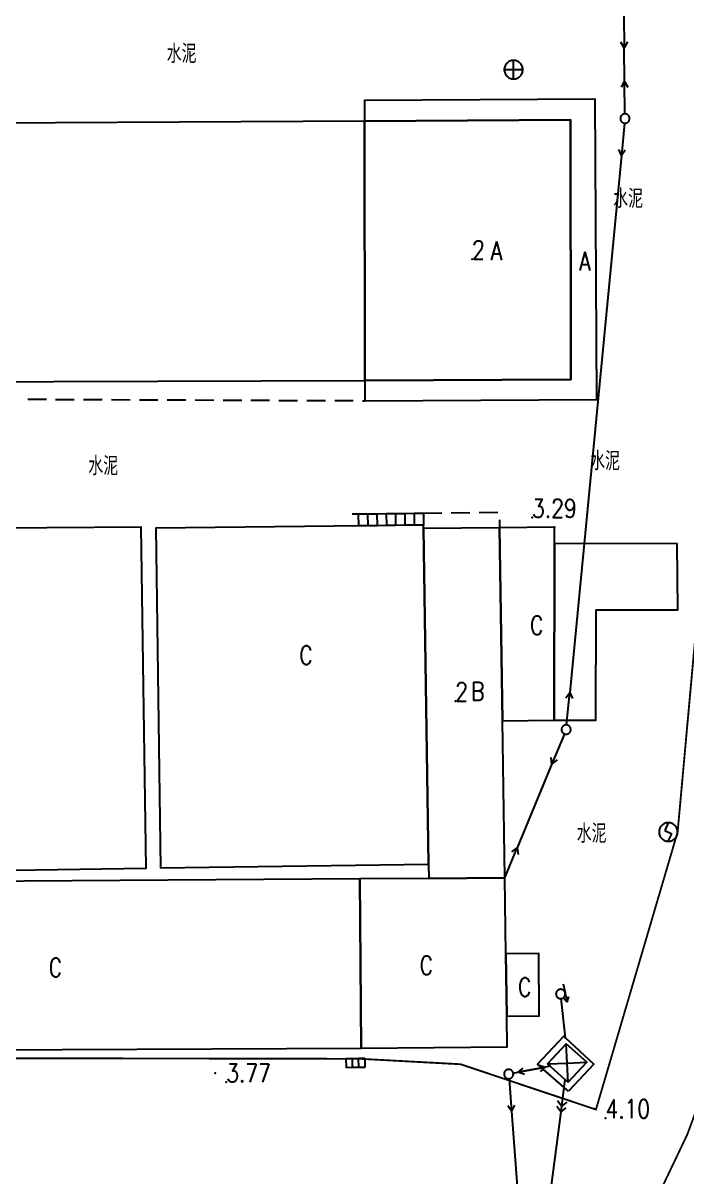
# Model space of a CAD drawing. Extents: x 500064 to 501389, y 2542464 to 2545400.
# Drawn here: x 500835.2 to 500870.9, y 2543049.7 to 2543111.8 of the extents above; entities that cross this region are included whole.
import ezdxf

# ---------------------------------------------------------------- set-up
doc = ezdxf.new("R2010")
doc.units = 0
doc.header["$LTSCALE"] = 0.5
doc.linetypes.add('CENTER', pattern=[50.8, 31.75, -6.35, 6.35, -6.35])
doc.layers.add('地形图', color=8, linetype='CONTINUOUS')
doc.styles.add('HZ', font='romans.shx', dxfattribs={"width": 0.8, "bigfont": 'hztxt.shx'})

msp = doc.modelspace()

# ---------------------------------------------------------------- linework, layer by layer
at = {"layer": '地形图', "linetype": 'Continuous', "const_width": 0.1}
for points in [[(500667.086, 2543067.802), (500671.164, 2543067.622), (500701.342, 2543066.147), (500776.595, 2543062.722), (500799.805, 2543061.735), (500803.564, 2543059.778), (500821.423, 2543056.131), (500853.3, 2543056.079), (500858.689, 2543055.787), (500865.966, 2543053.35), (500870.357, 2543068.279), (500871.832, 2543084.568), (500873.555, 2543109.732), (500873.767, 2543122.87), (500871.505, 2543174.385), (500869.9, 2543231.392), (500861.967, 2543231.689)], [(500850.517, 2543005.948), (500853.029, 2543012.401), (500853.119, 2543012.632), (500855.767, 2543019.898), (500866.887, 2543043.639), (500870.881, 2543052.018), (500875.567, 2543064.709), (500877.172, 2543074.102), (500877.457, 2543075.769), (500878.553, 2543089.964), (500879.152, 2543132.117), (500876.635, 2543182.176), (500875.783, 2543196.785), (500880.942, 2543198.414), (500929.447, 2543199.555), (500953.948, 2543200.504), (500963.999, 2543201.539), (500971.892, 2543201.528)]]:
    msp.add_lwpolyline(points, dxfattribs=at)
at = {"layer": '地形图'}
for points in [[(500867.472, 2543112.22), (500867.489, 2543110.47)], [(500867.489, 2543110.47), (500867.31, 2543110.774)], [(500867.663, 2543110.778), (500867.489, 2543110.47)], [(500867.507, 2543108.66), (500867.489, 2543110.47)], [(500861.537, 2543108.789), (500861.589, 2543108.792), (500861.641, 2543108.8), (500861.691, 2543108.813), (500861.74, 2543108.832), (500861.787, 2543108.856), (500861.831, 2543108.884), (500861.871, 2543108.917), (500861.908, 2543108.954), (500861.941, 2543108.995), (500861.97, 2543109.039), (500861.994, 2543109.086), (500862.012, 2543109.134), (500862.026, 2543109.185), (500862.034, 2543109.237), (500862.037, 2543109.289), (500862.034, 2543109.341), (500862.026, 2543109.393), (500862.012, 2543109.444), (500861.994, 2543109.492), (500861.97, 2543109.539), (500861.941, 2543109.583), (500861.908, 2543109.624), (500861.871, 2543109.661), (500861.831, 2543109.693), (500861.787, 2543109.722), (500861.74, 2543109.746), (500861.691, 2543109.765), (500861.641, 2543109.778), (500861.589, 2543109.786), (500861.537, 2543109.789), (500861.484, 2543109.786), (500861.433, 2543109.778), (500861.382, 2543109.765), (500861.333, 2543109.746), (500861.287, 2543109.722), (500861.243, 2543109.693), (500861.202, 2543109.661), (500861.165, 2543109.624), (500861.132, 2543109.583), (500861.104, 2543109.539), (500861.08, 2543109.492), (500861.061, 2543109.444), (500861.048, 2543109.393), (500861.039, 2543109.341), (500861.037, 2543109.289), (500861.039, 2543109.237), (500861.048, 2543109.185), (500861.061, 2543109.134), (500861.08, 2543109.086), (500861.104, 2543109.039), (500861.132, 2543108.995), (500861.165, 2543108.954), (500861.202, 2543108.917), (500861.243, 2543108.884), (500861.287, 2543108.856), (500861.333, 2543108.832), (500861.382, 2543108.813), (500861.433, 2543108.8), (500861.484, 2543108.792), (500861.537, 2543108.789)], [(500861.037, 2543109.289), (500861.537, 2543109.289), (500862.037, 2543109.289)], [(500861.537, 2543108.789), (500861.537, 2543109.289), (500861.537, 2543109.789)], [(500867.334, 2543108.352), (500867.507, 2543108.66)], [(500867.525, 2543106.91), (500867.507, 2543108.66)], [(500867.507, 2543108.66), (500867.687, 2543108.356)], [(500867.527, 2543106.41), (500867.543, 2543106.41), (500867.559, 2543106.412), (500867.574, 2543106.414), (500867.589, 2543106.418), (500867.605, 2543106.422), (500867.619, 2543106.428), (500867.634, 2543106.434), (500867.648, 2543106.441), (500867.661, 2543106.449), (500867.674, 2543106.458), (500867.687, 2543106.467), (500867.698, 2543106.478), (500867.71, 2543106.489), (500867.72, 2543106.501), (500867.73, 2543106.513), (500867.738, 2543106.526), (500867.746, 2543106.54), (500867.753, 2543106.554), (500867.76, 2543106.568), (500867.765, 2543106.583), (500867.769, 2543106.598), (500867.773, 2543106.613), (500867.775, 2543106.629), (500867.777, 2543106.644), (500867.777, 2543106.66), (500867.777, 2543106.676), (500867.775, 2543106.691), (500867.773, 2543106.707), (500867.769, 2543106.722), (500867.765, 2543106.737), (500867.76, 2543106.752), (500867.753, 2543106.766), (500867.746, 2543106.78), (500867.738, 2543106.794), (500867.73, 2543106.807), (500867.72, 2543106.819), (500867.71, 2543106.831), (500867.698, 2543106.842), (500867.687, 2543106.853), (500867.674, 2543106.862), (500867.661, 2543106.871), (500867.648, 2543106.879), (500867.634, 2543106.886), (500867.619, 2543106.892), (500867.605, 2543106.898), (500867.589, 2543106.902), (500867.574, 2543106.906), (500867.559, 2543106.908), (500867.543, 2543106.91), (500867.527, 2543106.91), (500867.525, 2543106.91), (500867.512, 2543106.91), (500867.496, 2543106.908), (500867.48, 2543106.906), (500867.465, 2543106.902), (500867.45, 2543106.898), (500867.435, 2543106.892), (500867.421, 2543106.886), (500867.407, 2543106.879), (500867.393, 2543106.871), (500867.38, 2543106.862), (500867.368, 2543106.853), (500867.356, 2543106.842), (500867.345, 2543106.831), (500867.335, 2543106.819), (500867.325, 2543106.807), (500867.316, 2543106.794), (500867.308, 2543106.78), (500867.301, 2543106.766), (500867.295, 2543106.752), (500867.29, 2543106.737), (500867.285, 2543106.722), (500867.282, 2543106.707), (500867.279, 2543106.691), (500867.278, 2543106.676), (500867.277, 2543106.66), (500867.278, 2543106.644), (500867.279, 2543106.629), (500867.282, 2543106.613), (500867.285, 2543106.598), (500867.29, 2543106.583), (500867.295, 2543106.568), (500867.301, 2543106.554), (500867.308, 2543106.54), (500867.316, 2543106.526), (500867.325, 2543106.513), (500867.335, 2543106.501), (500867.345, 2543106.489), (500867.356, 2543106.478), (500867.368, 2543106.467), (500867.38, 2543106.458), (500867.393, 2543106.449), (500867.407, 2543106.441), (500867.421, 2543106.434), (500867.435, 2543106.428), (500867.45, 2543106.422), (500867.465, 2543106.418), (500867.48, 2543106.414), (500867.496, 2543106.412), (500867.503, 2543106.411), (500867.512, 2543106.41), (500867.527, 2543106.41)], [(500867.503, 2543106.411), (500867.336, 2543104.669)], [(500867.336, 2543104.669), (500867.189, 2543104.991)], [(500867.541, 2543104.957), (500867.336, 2543104.669)], [(500867.336, 2543104.669), (500864.556, 2543075.782)], [(500835.421, 2543091.559), (500836.421, 2543091.555)], [(500836.921, 2543091.553), (500837.921, 2543091.548)], [(500838.421, 2543091.546), (500839.421, 2543091.542)], [(500839.921, 2543091.54), (500840.921, 2543091.535)], [(500841.421, 2543091.533), (500842.421, 2543091.529)], [(500842.921, 2543091.527), (500843.921, 2543091.523)], [(500844.421, 2543091.52), (500845.421, 2543091.516)], [(500845.921, 2543091.514), (500846.921, 2543091.51)], [(500847.421, 2543091.507), (500848.421, 2543091.503)], [(500848.921, 2543091.501), (500849.921, 2543091.497)], [(500850.421, 2543091.494), (500851.421, 2543091.49)], [(500851.921, 2543091.488), (500852.921, 2543091.484)], [(500853.421, 2543091.482), (500853.546, 2543091.481)], [(500852.862, 2543085.391), (500853.19, 2543085.394), (500853.69, 2543085.399), (500854.19, 2543085.404), (500854.69, 2543085.409), (500855.19, 2543085.414), (500855.69, 2543085.419), (500856.19, 2543085.424), (500856.69, 2543085.429)], [(500853.19, 2543085.394), (500853.197, 2543084.742)], [(500853.69, 2543085.399), (500853.697, 2543084.749)], [(500854.19, 2543085.404), (500854.197, 2543084.757)], [(500854.69, 2543085.409), (500854.698, 2543084.764)], [(500855.19, 2543085.414), (500855.198, 2543084.772)], [(500855.69, 2543085.419), (500855.698, 2543084.779)], [(500856.19, 2543085.424), (500856.198, 2543084.787)], [(500856.69, 2543085.429), (500857.69, 2543085.444)], [(500856.69, 2543085.429), (500856.699, 2543084.794)], [(500858.19, 2543085.451), (500859.19, 2543085.466)], [(500859.69, 2543085.473), (500860.69, 2543085.488)], [(500860.774, 2543085.07), (500860.781, 2543084.64)], [(500856.699, 2543084.794), (500856.198, 2543084.787), (500855.698, 2543084.779), (500855.198, 2543084.772), (500854.698, 2543084.764), (500854.197, 2543084.757), (500853.697, 2543084.749), (500853.197, 2543084.742), (500852.868, 2543084.737)], [(500864.351, 2543075.495), (500864.556, 2543075.782)], [(500864.389, 2543074.04), (500864.556, 2543075.782)], [(500864.556, 2543075.782), (500864.703, 2543075.461)], [(500864.365, 2543073.542), (500864.38, 2543073.542), (500864.396, 2543073.544), (500864.412, 2543073.546), (500864.427, 2543073.549), (500864.442, 2543073.554), (500864.457, 2543073.559), (500864.471, 2543073.565), (500864.485, 2543073.573), (500864.499, 2543073.581), (500864.512, 2543073.589), (500864.524, 2543073.599), (500864.536, 2543073.609), (500864.547, 2543073.621), (500864.557, 2543073.632), (500864.567, 2543073.645), (500864.576, 2543073.658), (500864.584, 2543073.671), (500864.591, 2543073.685), (500864.597, 2543073.7), (500864.603, 2543073.714), (500864.607, 2543073.729), (500864.61, 2543073.745), (500864.613, 2543073.76), (500864.614, 2543073.776), (500864.615, 2543073.792), (500864.614, 2543073.807), (500864.613, 2543073.823), (500864.61, 2543073.838), (500864.607, 2543073.854), (500864.603, 2543073.869), (500864.597, 2543073.884), (500864.591, 2543073.898), (500864.584, 2543073.912), (500864.576, 2543073.926), (500864.567, 2543073.939), (500864.557, 2543073.951), (500864.547, 2543073.963), (500864.536, 2543073.974), (500864.524, 2543073.984), (500864.512, 2543073.994), (500864.499, 2543074.003), (500864.485, 2543074.011), (500864.471, 2543074.018), (500864.457, 2543074.024), (500864.442, 2543074.029), (500864.427, 2543074.034), (500864.412, 2543074.037), (500864.396, 2543074.04), (500864.389, 2543074.04), (500864.38, 2543074.041), (500864.365, 2543074.042), (500864.349, 2543074.041), (500864.333, 2543074.04), (500864.318, 2543074.037), (500864.303, 2543074.034), (500864.287, 2543074.029), (500864.273, 2543074.024), (500864.258, 2543074.018), (500864.244, 2543074.011), (500864.231, 2543074.003), (500864.218, 2543073.994), (500864.205, 2543073.984), (500864.194, 2543073.974), (500864.182, 2543073.963), (500864.172, 2543073.951), (500864.162, 2543073.939), (500864.154, 2543073.926), (500864.146, 2543073.912), (500864.139, 2543073.898), (500864.132, 2543073.884), (500864.127, 2543073.869), (500864.123, 2543073.854), (500864.119, 2543073.838), (500864.117, 2543073.823), (500864.115, 2543073.807), (500864.115, 2543073.792), (500864.115, 2543073.776), (500864.117, 2543073.76), (500864.119, 2543073.745), (500864.123, 2543073.729), (500864.127, 2543073.714), (500864.132, 2543073.7), (500864.139, 2543073.685), (500864.146, 2543073.671), (500864.154, 2543073.658), (500864.162, 2543073.645), (500864.172, 2543073.632), (500864.182, 2543073.621), (500864.194, 2543073.609), (500864.205, 2543073.599), (500864.218, 2543073.589), (500864.231, 2543073.581), (500864.244, 2543073.573), (500864.258, 2543073.565), (500864.269, 2543073.561), (500864.273, 2543073.559), (500864.287, 2543073.554), (500864.303, 2543073.549), (500864.318, 2543073.546), (500864.333, 2543073.544), (500864.349, 2543073.542), (500864.365, 2543073.542)], [(500864.269, 2543073.561), (500863.6, 2543071.944)], [(500863.6, 2543071.944), (500863.554, 2543072.294)], [(500863.88, 2543072.159), (500863.6, 2543071.944)], [(500863.6, 2543071.944), (500861.73, 2543067.426)], [(500869.857, 2543067.779), (500869.909, 2543067.781), (500869.961, 2543067.79), (500870.012, 2543067.803), (500870.06, 2543067.822), (500870.107, 2543067.846), (500870.151, 2543067.874), (500870.192, 2543067.907), (500870.229, 2543067.944), (500870.262, 2543067.985), (500870.29, 2543068.029), (500870.314, 2543068.075), (500870.333, 2543068.124), (500870.346, 2543068.175), (500870.354, 2543068.227), (500870.357, 2543068.279), (500870.354, 2543068.331), (500870.346, 2543068.383), (500870.333, 2543068.433), (500870.314, 2543068.482), (500870.29, 2543068.529), (500870.262, 2543068.573), (500870.229, 2543068.613), (500870.192, 2543068.65), (500870.151, 2543068.683), (500870.107, 2543068.712), (500870.06, 2543068.736), (500870.012, 2543068.754), (500869.961, 2543068.768), (500869.909, 2543068.776), (500869.857, 2543068.779), (500869.805, 2543068.776), (500869.753, 2543068.768), (500869.703, 2543068.754), (500869.654, 2543068.736), (500869.607, 2543068.712), (500869.563, 2543068.683), (500869.523, 2543068.65), (500869.486, 2543068.613), (500869.453, 2543068.573), (500869.424, 2543068.529), (500869.4, 2543068.482), (500869.382, 2543068.433), (500869.368, 2543068.383), (500869.36, 2543068.331), (500869.357, 2543068.279), (500869.36, 2543068.227), (500869.368, 2543068.175), (500869.382, 2543068.124), (500869.4, 2543068.075), (500869.424, 2543068.029), (500869.453, 2543067.985), (500869.486, 2543067.944), (500869.523, 2543067.907), (500869.563, 2543067.874), (500869.607, 2543067.846), (500869.654, 2543067.822), (500869.703, 2543067.803), (500869.753, 2543067.79), (500869.805, 2543067.781), (500869.857, 2543067.779)], [(500869.857, 2543068.779), (500869.666, 2543068.368)], [(500869.666, 2543068.368), (500870.048, 2543068.19)], [(500869.857, 2543067.779), (500870.048, 2543068.19)], [(500861.06, 2543065.809), (500861.73, 2543067.426)], [(500861.449, 2543067.211), (500861.73, 2543067.426)], [(500861.73, 2543067.426), (500861.776, 2543067.076)], [(500864.067, 2543059.319), (500864.083, 2543059.32), (500864.093, 2543059.32), (500864.095, 2543059.321), (500864.098, 2543059.321), (500864.114, 2543059.324), (500864.119, 2543059.324), (500864.129, 2543059.327), (500864.144, 2543059.331), (500864.159, 2543059.337), (500864.169, 2543059.341), (500864.173, 2543059.343), (500864.187, 2543059.35), (500864.192, 2543059.352), (500864.201, 2543059.358), (500864.209, 2543059.363), (500864.214, 2543059.366), (500864.226, 2543059.377), (500864.234, 2543059.383), (500864.238, 2543059.387), (500864.249, 2543059.398), (500864.253, 2543059.402), (500864.259, 2543059.41), (500864.269, 2543059.422), (500864.278, 2543059.435), (500864.283, 2543059.444), (500864.286, 2543059.448), (500864.293, 2543059.462), (500864.295, 2543059.467), (500864.299, 2543059.477), (500864.305, 2543059.491), (500864.309, 2543059.507), (500864.311, 2543059.517), (500864.312, 2543059.522), (500864.315, 2543059.537), (500864.316, 2543059.543), (500864.316, 2543059.553), (500864.317, 2543059.569), (500864.316, 2543059.584), (500864.316, 2543059.595), (500864.315, 2543059.6), (500864.312, 2543059.616), (500864.312, 2543059.621), (500864.309, 2543059.631), (500864.305, 2543059.646), (500864.299, 2543059.661), (500864.295, 2543059.67), (500864.293, 2543059.675), (500864.286, 2543059.689), (500864.283, 2543059.694), (500864.278, 2543059.703), (500864.269, 2543059.716), (500864.259, 2543059.728), (500864.253, 2543059.736), (500864.249, 2543059.74), (500864.238, 2543059.751), (500864.234, 2543059.754), (500864.226, 2543059.761), (500864.214, 2543059.771), (500864.201, 2543059.779), (500864.192, 2543059.785), (500864.187, 2543059.788), (500864.173, 2543059.795), (500864.169, 2543059.797), (500864.159, 2543059.801), (500864.144, 2543059.807), (500864.129, 2543059.81), (500864.119, 2543059.813), (500864.114, 2543059.814), (500864.098, 2543059.816), (500864.093, 2543059.817), (500864.083, 2543059.818), (500864.067, 2543059.819), (500864.051, 2543059.818), (500864.041, 2543059.817), (500864.036, 2543059.816), (500864.02, 2543059.814), (500864.015, 2543059.813), (500864.005, 2543059.81), (500863.99, 2543059.807), (500863.975, 2543059.801), (500863.966, 2543059.797), (500863.961, 2543059.795), (500863.947, 2543059.788), (500863.942, 2543059.785), (500863.933, 2543059.779), (500863.92, 2543059.771), (500863.908, 2543059.761), (500863.9, 2543059.754), (500863.896, 2543059.751), (500863.885, 2543059.74), (500863.882, 2543059.736), (500863.875, 2543059.728), (500863.865, 2543059.716), (500863.856, 2543059.703), (500863.851, 2543059.694), (500863.848, 2543059.689), (500863.841, 2543059.675), (500863.839, 2543059.67), (500863.835, 2543059.661), (500863.829, 2543059.646), (500863.825, 2543059.631), (500863.823, 2543059.621), (500863.822, 2543059.616), (500863.819, 2543059.6), (500863.819, 2543059.595), (500863.818, 2543059.584), (500863.817, 2543059.569), (500863.818, 2543059.553), (500863.819, 2543059.543), (500863.82, 2543059.537), (500863.822, 2543059.522), (500863.823, 2543059.517), (500863.825, 2543059.507), (500863.829, 2543059.491), (500863.835, 2543059.477), (500863.839, 2543059.467), (500863.841, 2543059.462), (500863.848, 2543059.448), (500863.851, 2543059.444), (500863.856, 2543059.435), (500863.865, 2543059.422), (500863.875, 2543059.41), (500863.881, 2543059.402), (500863.885, 2543059.398), (500863.896, 2543059.387), (500863.9, 2543059.383), (500863.908, 2543059.377), (500863.92, 2543059.366), (500863.933, 2543059.358), (500863.942, 2543059.352), (500863.947, 2543059.35), (500863.961, 2543059.343), (500863.966, 2543059.341), (500863.975, 2543059.337), (500863.99, 2543059.331), (500864.005, 2543059.327), (500864.015, 2543059.324), (500864.02, 2543059.324), (500864.036, 2543059.321), (500864.041, 2543059.32), (500864.051, 2543059.32), (500864.067, 2543059.319)], [(500864.067, 2543059.319), (500864.083, 2543059.32), (500864.093, 2543059.32), (500864.095, 2543059.321), (500864.098, 2543059.321), (500864.114, 2543059.324), (500864.119, 2543059.324), (500864.129, 2543059.327), (500864.144, 2543059.331), (500864.159, 2543059.337), (500864.169, 2543059.341), (500864.173, 2543059.343), (500864.187, 2543059.35), (500864.192, 2543059.352), (500864.201, 2543059.358), (500864.209, 2543059.363), (500864.214, 2543059.366), (500864.226, 2543059.377), (500864.234, 2543059.383), (500864.238, 2543059.387), (500864.249, 2543059.398), (500864.253, 2543059.402), (500864.259, 2543059.41), (500864.269, 2543059.422), (500864.278, 2543059.435), (500864.283, 2543059.444), (500864.286, 2543059.448), (500864.293, 2543059.462), (500864.295, 2543059.467), (500864.299, 2543059.477), (500864.305, 2543059.491), (500864.309, 2543059.507), (500864.311, 2543059.517), (500864.312, 2543059.522), (500864.315, 2543059.537), (500864.316, 2543059.543), (500864.316, 2543059.553), (500864.317, 2543059.569), (500864.316, 2543059.584), (500864.316, 2543059.595), (500864.315, 2543059.6), (500864.312, 2543059.616), (500864.312, 2543059.621), (500864.309, 2543059.631), (500864.305, 2543059.646), (500864.299, 2543059.661), (500864.295, 2543059.67), (500864.293, 2543059.675), (500864.286, 2543059.689), (500864.283, 2543059.694), (500864.278, 2543059.703), (500864.269, 2543059.716), (500864.259, 2543059.728), (500864.253, 2543059.736), (500864.249, 2543059.74), (500864.238, 2543059.751), (500864.234, 2543059.754), (500864.226, 2543059.761), (500864.214, 2543059.771), (500864.201, 2543059.779), (500864.192, 2543059.785), (500864.187, 2543059.788), (500864.173, 2543059.795), (500864.169, 2543059.797), (500864.159, 2543059.801), (500864.144, 2543059.807), (500864.129, 2543059.81), (500864.119, 2543059.813), (500864.114, 2543059.814), (500864.098, 2543059.816), (500864.093, 2543059.817), (500864.083, 2543059.818), (500864.067, 2543059.819), (500864.051, 2543059.818), (500864.041, 2543059.817), (500864.036, 2543059.816), (500864.02, 2543059.814), (500864.015, 2543059.813), (500864.005, 2543059.81), (500863.99, 2543059.807), (500863.975, 2543059.801), (500863.966, 2543059.797), (500863.961, 2543059.795), (500863.947, 2543059.788), (500863.942, 2543059.785), (500863.933, 2543059.779), (500863.92, 2543059.771), (500863.908, 2543059.761), (500863.9, 2543059.754), (500863.896, 2543059.751), (500863.885, 2543059.74), (500863.882, 2543059.736), (500863.875, 2543059.728), (500863.865, 2543059.716), (500863.856, 2543059.703), (500863.851, 2543059.694), (500863.848, 2543059.689), (500863.841, 2543059.675), (500863.839, 2543059.67), (500863.835, 2543059.661), (500863.829, 2543059.646), (500863.825, 2543059.631), (500863.823, 2543059.621), (500863.822, 2543059.616), (500863.819, 2543059.6), (500863.819, 2543059.595), (500863.818, 2543059.584), (500863.817, 2543059.569), (500863.818, 2543059.553), (500863.819, 2543059.543), (500863.82, 2543059.537), (500863.822, 2543059.522), (500863.823, 2543059.517), (500863.825, 2543059.507), (500863.829, 2543059.491), (500863.835, 2543059.477), (500863.839, 2543059.467), (500863.841, 2543059.462), (500863.848, 2543059.448), (500863.851, 2543059.444), (500863.856, 2543059.435), (500863.865, 2543059.422), (500863.875, 2543059.41), (500863.881, 2543059.402), (500863.885, 2543059.398), (500863.896, 2543059.387), (500863.9, 2543059.383), (500863.908, 2543059.377), (500863.92, 2543059.366), (500863.933, 2543059.358), (500863.942, 2543059.352), (500863.947, 2543059.35), (500863.961, 2543059.343), (500863.966, 2543059.341), (500863.975, 2543059.337), (500863.99, 2543059.331), (500864.005, 2543059.327), (500864.015, 2543059.324), (500864.02, 2543059.324), (500864.036, 2543059.321), (500864.041, 2543059.32), (500864.051, 2543059.32), (500864.067, 2543059.319)], [(500864.206, 2543060.11), (500864.309, 2543059.631), (500864.312, 2543059.621), (500864.312, 2543059.616), (500864.315, 2543059.6), (500864.316, 2543059.595), (500864.417, 2543059.133)], [(500864.339, 2543057.137), (500864.331, 2543057.208), (500864.095, 2543059.321)], [(500864.417, 2543059.133), (500864.209, 2543059.363)], [(500864.417, 2543059.133), (500864.512, 2543059.428)], [(500864.487, 2543054.336), (500864.246, 2543054.548), (500863.128, 2543055.531), (500863.056, 2543055.594), (500862.829, 2543055.794), (500864.237, 2543057.297), (500864.331, 2543057.208), (500865.847, 2543055.788), (500864.487, 2543054.336)], [(500864.467, 2543054.819), (500865.477, 2543055.899), (500864.367, 2543056.889), (500863.363, 2543055.803), (500863.503, 2543055.678), (500864.301, 2543054.967), (500864.467, 2543054.819)], [(500864.467, 2543054.819), (500864.417, 2543055.851), (500864.367, 2543056.889)], [(500852.543, 2543056.099), (500852.878, 2543056.104), (500853.208, 2543056.109), (500853.543, 2543056.115)], [(500852.551, 2543055.599), (500852.543, 2543056.099)], [(500852.886, 2543055.604), (500852.878, 2543056.104)], [(500853.216, 2543055.609), (500853.208, 2543056.109)], [(500853.543, 2543056.115), (500853.551, 2543055.615)], [(500863.363, 2543055.803), (500864.417, 2543055.851), (500865.477, 2543055.899)], [(500853.551, 2543055.615), (500853.216, 2543055.609), (500852.886, 2543055.604), (500852.551, 2543055.599)], [(500861.277, 2543055.009), (500861.293, 2543055.009), (500861.296, 2543055.009), (500861.308, 2543055.011), (500861.324, 2543055.013), (500861.339, 2543055.017), (500861.354, 2543055.021), (500861.369, 2543055.026), (500861.384, 2543055.033), (500861.398, 2543055.04), (500861.411, 2543055.048), (500861.424, 2543055.056), (500861.437, 2543055.066), (500861.448, 2543055.076), (500861.459, 2543055.088), (500861.47, 2543055.099), (500861.479, 2543055.112), (500861.488, 2543055.125), (500861.496, 2543055.138), (500861.503, 2543055.152), (500861.51, 2543055.167), (500861.515, 2543055.181), (500861.519, 2543055.197), (500861.523, 2543055.212), (500861.525, 2543055.227), (500861.527, 2543055.243), (500861.527, 2543055.259), (500861.527, 2543055.274), (500861.525, 2543055.29), (500861.523, 2543055.305), (500861.519, 2543055.321), (500861.515, 2543055.336), (500861.51, 2543055.351), (500861.503, 2543055.365), (500861.496, 2543055.379), (500861.488, 2543055.393), (500861.479, 2543055.406), (500861.47, 2543055.418), (500861.459, 2543055.43), (500861.448, 2543055.441), (500861.437, 2543055.451), (500861.424, 2543055.461), (500861.411, 2543055.47), (500861.398, 2543055.478), (500861.384, 2543055.485), (500861.369, 2543055.491), (500861.354, 2543055.496), (500861.339, 2543055.501), (500861.324, 2543055.504), (500861.308, 2543055.507), (500861.293, 2543055.508), (500861.277, 2543055.509), (500861.261, 2543055.508), (500861.246, 2543055.507), (500861.23, 2543055.504), (500861.215, 2543055.501), (500861.2, 2543055.496), (500861.185, 2543055.491), (500861.171, 2543055.485), (500861.157, 2543055.478), (500861.143, 2543055.47), (500861.13, 2543055.461), (500861.118, 2543055.451), (500861.106, 2543055.441), (500861.095, 2543055.43), (500861.085, 2543055.418), (500861.075, 2543055.406), (500861.066, 2543055.393), (500861.058, 2543055.379), (500861.051, 2543055.365), (500861.045, 2543055.351), (500861.039, 2543055.336), (500861.035, 2543055.321), (500861.032, 2543055.306), (500861.029, 2543055.29), (500861.028, 2543055.274), (500861.027, 2543055.259), (500861.028, 2543055.243), (500861.029, 2543055.227), (500861.032, 2543055.212), (500861.035, 2543055.197), (500861.039, 2543055.181), (500861.045, 2543055.167), (500861.051, 2543055.152), (500861.058, 2543055.138), (500861.066, 2543055.125), (500861.075, 2543055.112), (500861.085, 2543055.099), (500861.095, 2543055.088), (500861.106, 2543055.076), (500861.118, 2543055.066), (500861.13, 2543055.056), (500861.143, 2543055.048), (500861.157, 2543055.04), (500861.171, 2543055.033), (500861.185, 2543055.026), (500861.2, 2543055.021), (500861.215, 2543055.017), (500861.23, 2543055.013), (500861.246, 2543055.011), (500861.261, 2543055.009), (500861.277, 2543055.009)], [(500861.523, 2543055.305), (500861.783, 2543055.354), (500863.056, 2543055.594), (500863.243, 2543055.629)], [(500863.503, 2543055.678), (500863.243, 2543055.629), (500863.056, 2543055.594), (500861.783, 2543055.354)], [(500861.783, 2543055.354), (500862.052, 2543055.585)], [(500862.117, 2543055.237), (500861.783, 2543055.354)], [(500862.909, 2543055.746), (500863.243, 2543055.629)], [(500863.243, 2543055.629), (500863.128, 2543055.531), (500862.974, 2543055.399)], [(500861.296, 2543055.009), (500861.426, 2543053.264)], [(500864.301, 2543054.967), (500864.246, 2543054.548), (500864.113, 2543053.537), (500864.073, 2543053.232)], [(500861.426, 2543053.264), (500861.227, 2543053.556)], [(500861.58, 2543053.583), (500861.426, 2543053.264)], [(500864.073, 2543053.232), (500863.858, 2543053.512)], [(500864.113, 2543053.537), (500863.898, 2543053.817)], [(500864.354, 2543053.447), (500864.073, 2543053.232)], [(500864.394, 2543053.752), (500864.113, 2543053.537)], [(500864.073, 2543053.232), (500862.388, 2543040.409), (500859.638, 2543019.479), (500859.638, 2543019.478), (500859.26, 2543016.603)], [(500861.426, 2543053.264), (500862.388, 2543040.409), (500862.783, 2543035.132)]]:
    msp.add_lwpolyline(points, dxfattribs=at)
for points in [[(500853.542, 2543092.568), (500853.546, 2543091.48), (500866.007, 2543091.549), (500865.918, 2543107.701), (500853.519, 2543107.633), (500853.525, 2543106.525), (500864.591, 2543106.586), (500864.608, 2543092.629)], [(500853.525, 2543106.525), (500813.628, 2543106.305), (500813.653, 2543101.806), (500813.66, 2543100.525), (500813.665, 2543099.676), (500813.705, 2543092.432), (500831.235, 2543092.492), (500853.542, 2543092.568)], [(500853.542, 2543092.568), (500864.608, 2543092.629), (500864.591, 2543106.586), (500853.525, 2543106.525)], [(500821.229, 2543081.921), (500821.413, 2543069.53), (500827.413, 2543069.619), (500827.465, 2543066.12), (500841.788, 2543066.332), (500841.514, 2543084.682), (500831.352, 2543084.608), (500821.191, 2543084.534)], [(500856.702, 2543084.602), (500856.699, 2543084.794), (500842.298, 2543084.63), (500842.552, 2543066.344), (500856.97, 2543066.558)], [(500860.781, 2543084.64), (500856.702, 2543084.602), (500856.97, 2543066.558), (500856.982, 2543065.782), (500861.06, 2543065.81), (500860.935, 2543074.266)], [(500863.74, 2543083.794), (500863.741, 2543084.672), (500860.781, 2543084.64), (500860.935, 2543074.266), (500863.722, 2543074.295)], [(500863.74, 2543083.794), (500863.722, 2543074.295), (500865.965, 2543074.291), (500865.976, 2543080.235), (500870.37, 2543080.227), (500870.336, 2543083.782)], [(500853.275, 2543065.757), (500827.473, 2543065.582), (500821.472, 2543065.543), (500821.157, 2543065.539), (500821.187, 2543056.509), (500853.337, 2543056.649)], [(500856.982, 2543065.782), (500853.275, 2543065.757), (500853.337, 2543056.649), (500861.195, 2543056.72), (500861.171, 2543058.372), (500861.121, 2543061.73), (500861.06, 2543065.81)], [(500861.171, 2543058.372), (500862.92, 2543058.389), (500862.887, 2543061.747), (500861.121, 2543061.73)]]:
    msp.add_lwpolyline(points, close=True, dxfattribs=at)
at = {"layer": '地形图', "linetype": 'CENTER'}
for p in [(500859.309, 2543099.088, 2), (500862.53, 2543085.192, 3.29), (500858.409, 2543075.32, 2), (500846.092, 2543054.816, 3.77), (500866.477, 2543052.884, 4.1)]:
    msp.add_point(p, dxfattribs=at)
at = {"layer": '地形图', "ltscale": 10}
for p in [(500863.741, 2543084.672), (500845.492, 2543055.312), (500865.877, 2543053.38)]:
    msp.add_point(p, dxfattribs=at)

# ---------------------------------------------------------------- texts
at = {"layer": '地形图', "ltscale": 10, "style": 'HZ', "width": 0.8}
for s, p in [('水泥', (500842.893, 2543109.647)), ('水泥', (500866.895, 2543101.849)), ('水泥', (500866.895, 2543101.849)), ('2', (500859.309, 2543099.088)), ('A', (500860.303, 2543099.048)), ('A', (500865.062, 2543098.482)), ('水泥', (500865.655, 2543087.74)), ('水泥', (500838.68, 2543087.469)), ('3.29', (500862.53, 2543085.192)), ('C', (500862.417, 2543078.897)), ('C', (500850.018, 2543077.288)), ('2', (500858.409, 2543075.32)), ('B', (500859.244, 2543075.347)), ('水泥', (500864.935, 2543067.696)), ('C', (500836.551, 2543060.488)), ('C', (500856.494, 2543060.608)), ('C', (500861.775, 2543059.438)), ('3.77', (500846.092, 2543054.816)), ('4.10', (500866.477, 2543052.884))]:
    msp.add_text(s, height=1, dxfattribs=at).set_placement(p)

doc.saveas('drawing.dxf')
